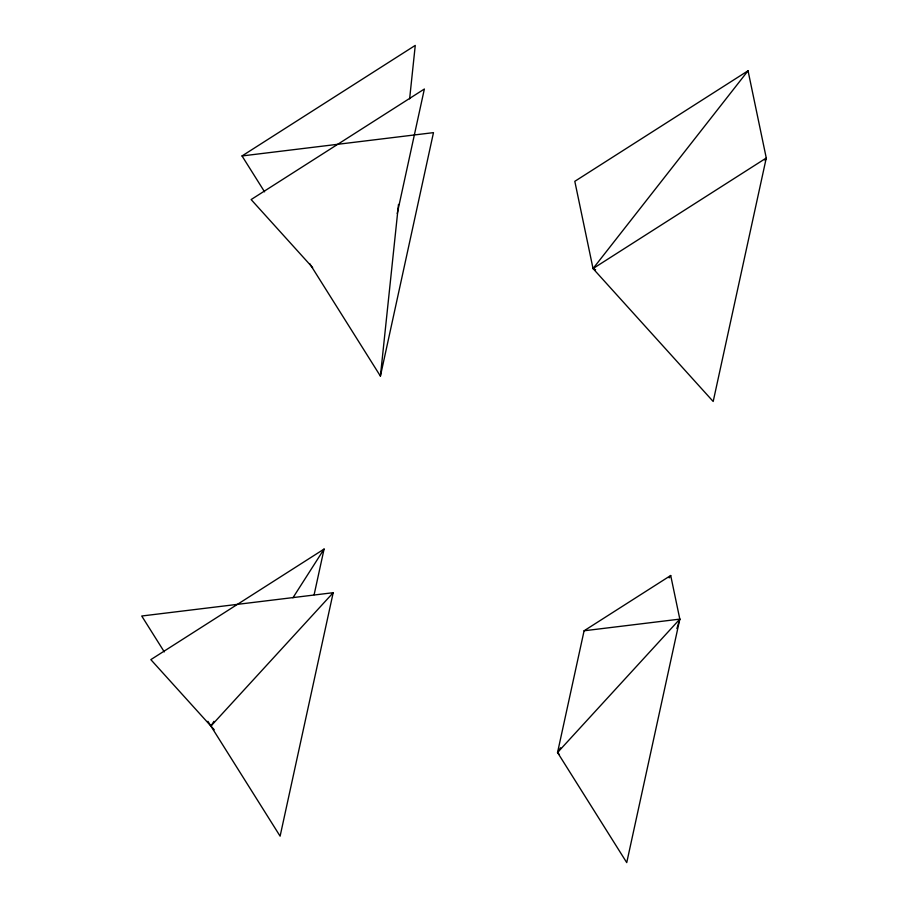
<?xml version="1.0" encoding="UTF-8"?>
<svg xmlns="http://www.w3.org/2000/svg" width="908" height="908" viewBox="0 0 908 908"><rect width="100%" height="100%" fill="white"/><g stroke="black" fill="none" stroke-linecap="round" stroke-linejoin="round"><path stroke-width="1.36" d="M309.707 263.638L380.407 376.116L398.499 204.425M409.621 98.881L415.262 45.4L242.027 155.949L264.58 191.849M314.123 594.729L324.077 549.068L150.841 659.628L214.231 729.748M397.227 213.528L424.365 89.018L251.13 199.567L312.636 267.599M164.291 651.899L141.727 616.01L333.191 592.697L280.107 836.166L207.909 721.304M380.407 376.116L433.479 132.636L242.027 155.949M559.43 754.593L557.546 752.516L584.094 630.776L670.706 575.502L679.82 619.12L626.736 862.6L557.546 752.516L560.588 747.761M676.88 628.574L679.82 619.12L584.094 630.776M765.104 160.58L766.273 158.015L748.044 70.779L574.809 181.328L593.038 268.564L713.189 401.495L766.273 158.015L593.038 268.564L595.614 269.721M213.959 721.338L210.917 726.082L333.191 592.697M292.932 597.782L324.077 549.068M669.185 577.885L670.706 575.502M593.038 268.564L748.044 70.779M557.546 752.516L679.82 619.12"/></g></svg>
